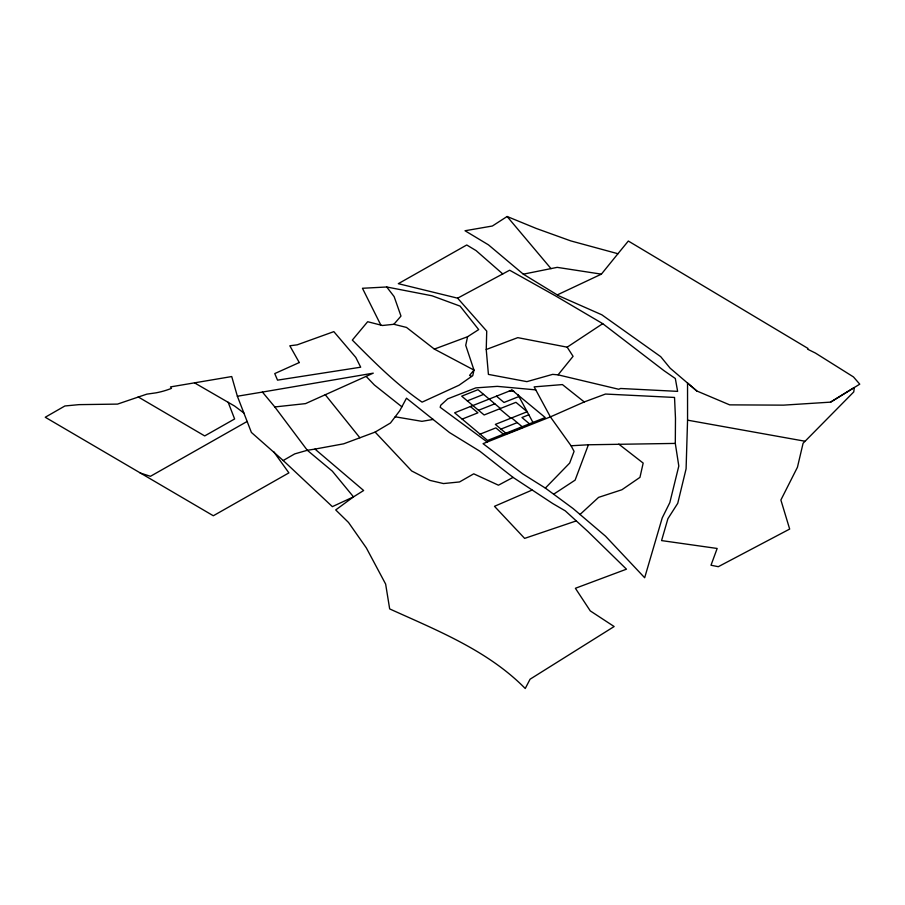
<?xml version="1.0" encoding="UTF-8"?>
<svg xmlns="http://www.w3.org/2000/svg" width="905" height="905" viewBox="0 0 905 905"><rect width="100%" height="100%" fill="white"/><g stroke="black" fill="none" stroke-linecap="round" stroke-linejoin="round"><path stroke-width="1.36" d="M675.3 443.416L675.481 418.291L674.53 397.453L605.49 394.048L584.257 401.944L550.387 416.888L483.055 443.665L522.705 473.858L545.353 488.089L573.103 508.565L605.524 536.179L644.665 577.752L662.211 517.943L669.813 502.637L678.807 466.041L675.3 443.416L588.397 444.774L571.066 445.769L550.387 416.888L534.142 386.876L562.412 384.58L584.257 401.944M457.625 298.175L509.651 270.222L555.885 296.093L602.73 323.662L663.987 370.665L675.322 378.505L677.63 391.367L620.604 388.483L618.726 389.263L558.068 374.84L552.627 374.376L526.891 381.639L488.417 374.399L486.234 349.5L486.732 331.128L457.625 298.175L398.324 283.684L466.742 244.984L476.041 250.583L502.761 273.932M696.805 390.971L687.54 383.053L687.562 420.158L686.092 468.824L677.743 503.304L667.913 518.689L661.566 540.59L717.167 548.464L711.002 565.229L718.299 566.7L789.669 529.063L780.879 500.001L797.441 467.252L803.086 443.269L853.766 391.922L854.275 387.521L830.575 402.137L783.526 405.146L729.656 404.863L696.805 390.971L670.107 368.154L660.718 356.672L601.802 314.782L558.736 295.799L523.316 274.17L488.451 244.848L465.034 230.752L492.377 226.012L507.117 216.499L536.224 228.445L570.738 240.888L617.934 253.728L628.33 241.035L807.916 348.402L807.611 349.194L815.36 353.018L853.472 376.933L859.75 384.173L830.575 402.137M380.835 325.076L362.452 288.276L386.718 286.987L432.036 295.788L460.102 306.128L478.677 329.601L467.58 336.728L465.724 345.314L473.982 370.077L472.772 375.62L459.05 385.225L422.092 402.137C396.435 384.489 374.24 362.136 352.328 340.088L367.668 321.716L382.43 325.495L393.89 324.284L406.503 327.429L434.355 349.092L473.982 370.077L469.582 375.371L471.528 376.491M588.397 444.774L575.116 480.125L553.837 494.085M557.638 294.736L601.384 274.147L617.934 253.728M558.068 374.84L573.069 356.321L567.175 347.169L517.784 337.644L486.234 349.5M393.89 324.284L400.983 316.083L394.127 296.591L386.718 286.987M545.353 488.089L569.664 463.077L574.075 451.357L571.066 445.769M579.969 514.526L598.601 497.365L621.916 489.741L639.959 477.365L643.172 463.089L618.782 444.129M567.175 347.169L602.73 323.662M314.974 449.084L343.696 443.812L375.134 432.092L390.462 422.997L399.75 410.746L406.481 398.189L449.491 432.545L479.854 451.233L513.067 477.399L552.717 503.531L565.263 510.861L587.933 531.506L626.475 569.177L575.399 588.284L590.275 610.898L614.144 626.532L530.081 679.202L525.239 688.501C487.999 650.582 437.262 630.48 389.67 608.907L385.643 584.076L366.344 547.921L348.516 522.468L335.71 509.934L353.493 496.868L363.64 490.51L314.974 449.084L307.315 450.283L294.725 453.891L283.197 460.498L251.398 432.443L237.37 396.232L231.725 376.548L170.491 386.91L171.464 388.336L170.389 388.788A59.164 34.152 0 0 1 156.113 392.827L146.791 394.15L117.514 404.105L78.995 404.637L64.9 405.972L45.25 417.25L213.32 515.76L288.899 472.885L273.57 451.55M247.144 421.459L150.456 476.302L140.139 472.998M513.067 477.399L498.44 485.193L473.745 473.824L459.559 481.946L443.439 483.564L429.977 480.397L411.685 470.973L375.134 432.092M262.427 392.069L373.267 373.154L305.528 403.619L274.803 406.945L262.427 392.069L237.37 396.232M532.083 490.069L494.481 506.314L524.629 538.385L576.168 520.941M467.308 400.87L483.598 394.388M478.53 410.282L494.82 403.8M462.15 419.106L477.919 412.827L470.408 406.537M518.927 396.526L503.995 402.465L496.472 396.164M480.091 434.151L495.872 427.884L503.384 434.185M528.814 414.784L521.947 417.522L529.459 423.823M500.963 429.094L517.264 422.612M434.355 349.092L467.58 336.728M523.316 274.17L557.197 267.36L601.384 274.147M433.348 419.411L421.934 421.334L395.18 416.798M509.244 391.096L513.848 391.231M535.76 389.874L497.275 386.356L475.838 387.883L447.704 398.856L440.746 405.214L440.181 407.295L487.195 442.002M804.692 441.176L687.562 420.158M194.518 382.849L234.655 406.085L243.864 412.997M138.194 396.933L204.7 435.927L234.621 418.958L228.162 402.273M401.865 406.798L374.387 384.998L366.118 376.367M500.431 408.506L477.987 389.693L461.697 396.164L484.141 414.976L515.941 402.329L527.163 411.741L495.352 424.388L506.574 433.789L522.864 427.318L511.653 417.906M499.651 408.811L510.873 418.223M283.197 460.498L332.361 506.642L353.493 496.868L332.339 471.166L307.315 450.283L274.803 406.945M507.117 216.499L551.021 268.638M325.223 394.671L359.885 437.782M517.898 394.625L532.955 422.431M299.272 362.554L274.747 373.584L277.53 380.145L360.688 367.204L355.801 357.43L333.832 331.637L297.213 344.828L289.826 345.789L299.272 362.554M511.936 390.021L454.627 412.804L487.614 440.452L545.24 417.544L511.936 390.021"/></g></svg>
